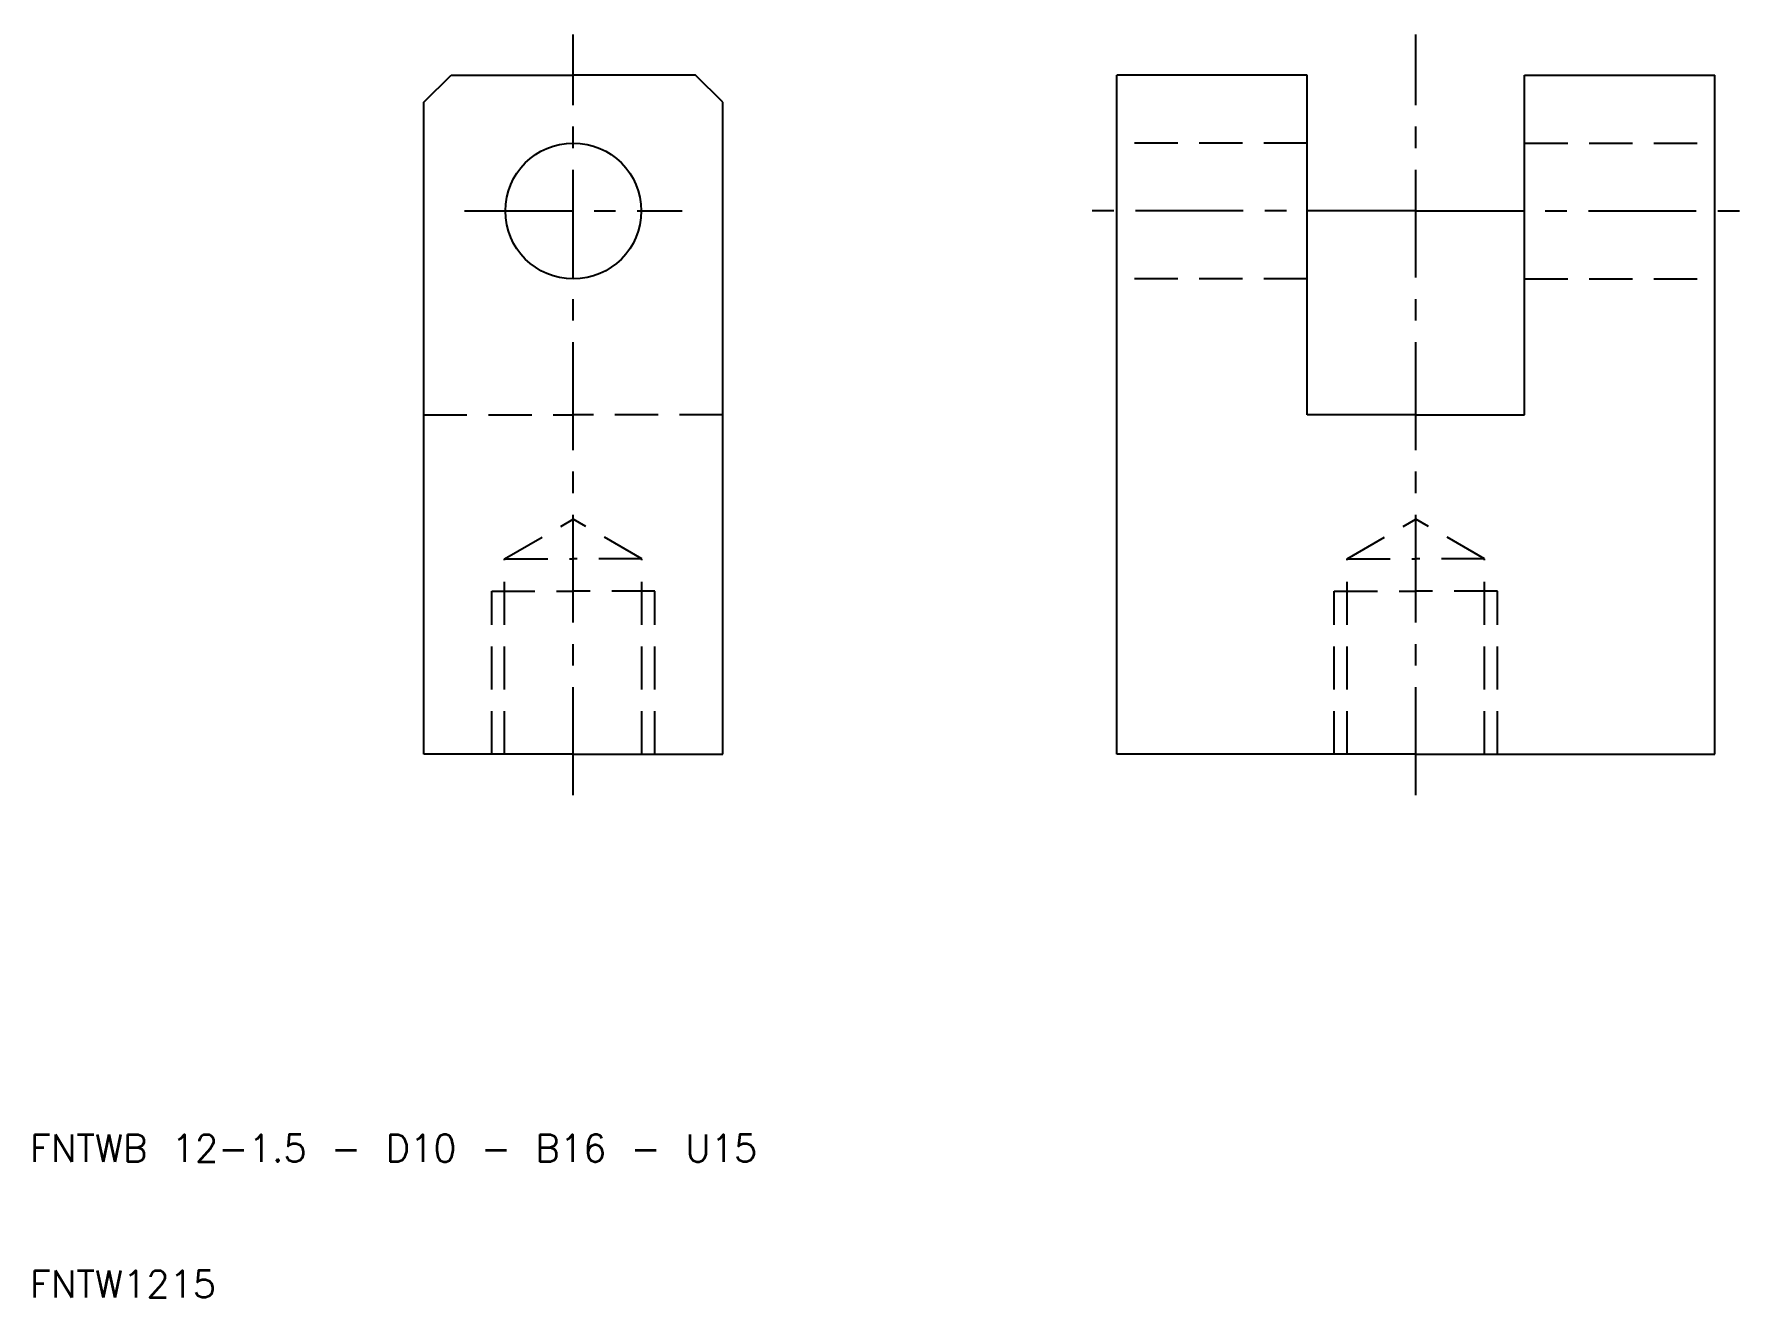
# Model space of a CAD drawing. Extents: x 10 to 137, y 10 to 103.
import ezdxf

# ---------------------------------------------------------------- set-up
doc = ezdxf.new("R2010")
doc.units = 0
doc.header["$LTSCALE"] = 0.25
doc.linetypes.add('CENTER', pattern=[50.8, 31.75, -6.35, 6.35, -6.35])
doc.linetypes.add('DASHED', pattern=[19.05, 12.7, -6.35])
doc.layers.get('0').update_dxf_attribs({"linetype": 'CONTINUOUS'})
doc.layers.add('CENTER', color=1, linetype='CENTER')
doc.styles.get("Standard").update_dxf_attribs({"font": 'txt.shx', "bigfont": 'extfont.shx'})

msp = doc.modelspace()

# ---------------------------------------------------------------- linework, layer by layer
for p, q in [((39, 98), (41, 100)), ((41, 100), (50, 100)), ((59, 100), (50, 100)), ((61, 98), (59, 100)), ((90, 50), (90, 100)), ((104, 100), (90, 100)), ((104, 75), (104, 100)), ((120, 75), (120, 100)), ((120, 100), (134, 100)), ((134, 50), (134, 100)), ((39, 50), (39, 98)), ((61, 50), (61, 98)), ((112, 75), (104, 75)), ((112, 75), (120, 75)), ((50, 50), (39, 50)), ((50, 50), (61, 50)), ((112, 50), (90, 50)), ((112, 50), (134, 50))]:
    msp.add_line(p, q)
at = {"color": 3, "linetype": 'DASHED'}
for p, q in [((104, 95), (90, 95)), ((120, 95), (134, 95)), ((104, 85), (90, 85)), ((120, 85), (134, 85)), ((39, 75), (50, 75)), ((61, 75), (50, 75)), ((44.947, 64.4), (50, 67.317)), ((55.053, 64.4), (50, 67.317)), ((106.947, 64.4), (112, 67.317)), ((117.053, 64.4), (112, 67.317)), ((44.947, 50), (44.947, 64.4)), ((44.947, 64.4), (50, 64.4)), ((55.053, 64.4), (50, 64.4)), ((55.053, 50), (55.053, 64.4)), ((106.947, 50), (106.947, 64.4)), ((106.947, 64.4), (112, 64.4)), ((117.053, 64.4), (112, 64.4)), ((117.053, 50), (117.053, 64.4)), ((44, 50), (44, 62)), ((44, 62), (50, 62)), ((56, 62), (50, 62)), ((56, 50), (56, 62)), ((106, 50), (106, 62)), ((106, 62), (112, 62)), ((118, 62), (112, 62)), ((118, 50), (118, 62))]:
    msp.add_line(p, q, dxfattribs=at)
msp.add_circle((50, 90), 5)
at = {"layer": 'CENTER', "color": 1, "linetype": 'CENTER'}
for p, q in [((50, 47), (50, 103)), ((112, 47), (112, 103)), ((42, 90), (58, 90)), ((112, 90), (87, 90)), ((112, 90), (137, 90))]:
    msp.add_line(p, q, dxfattribs=at)

# ---------------------------------------------------------------- texts
for s, p in [('FNTWB 12-1.5 - D10 - B16 - U15', (10, 20)), ('FNTW1215', (10, 10))]:
    msp.add_text(s, height=2).set_placement(p)

doc.saveas('drawing.dxf')
